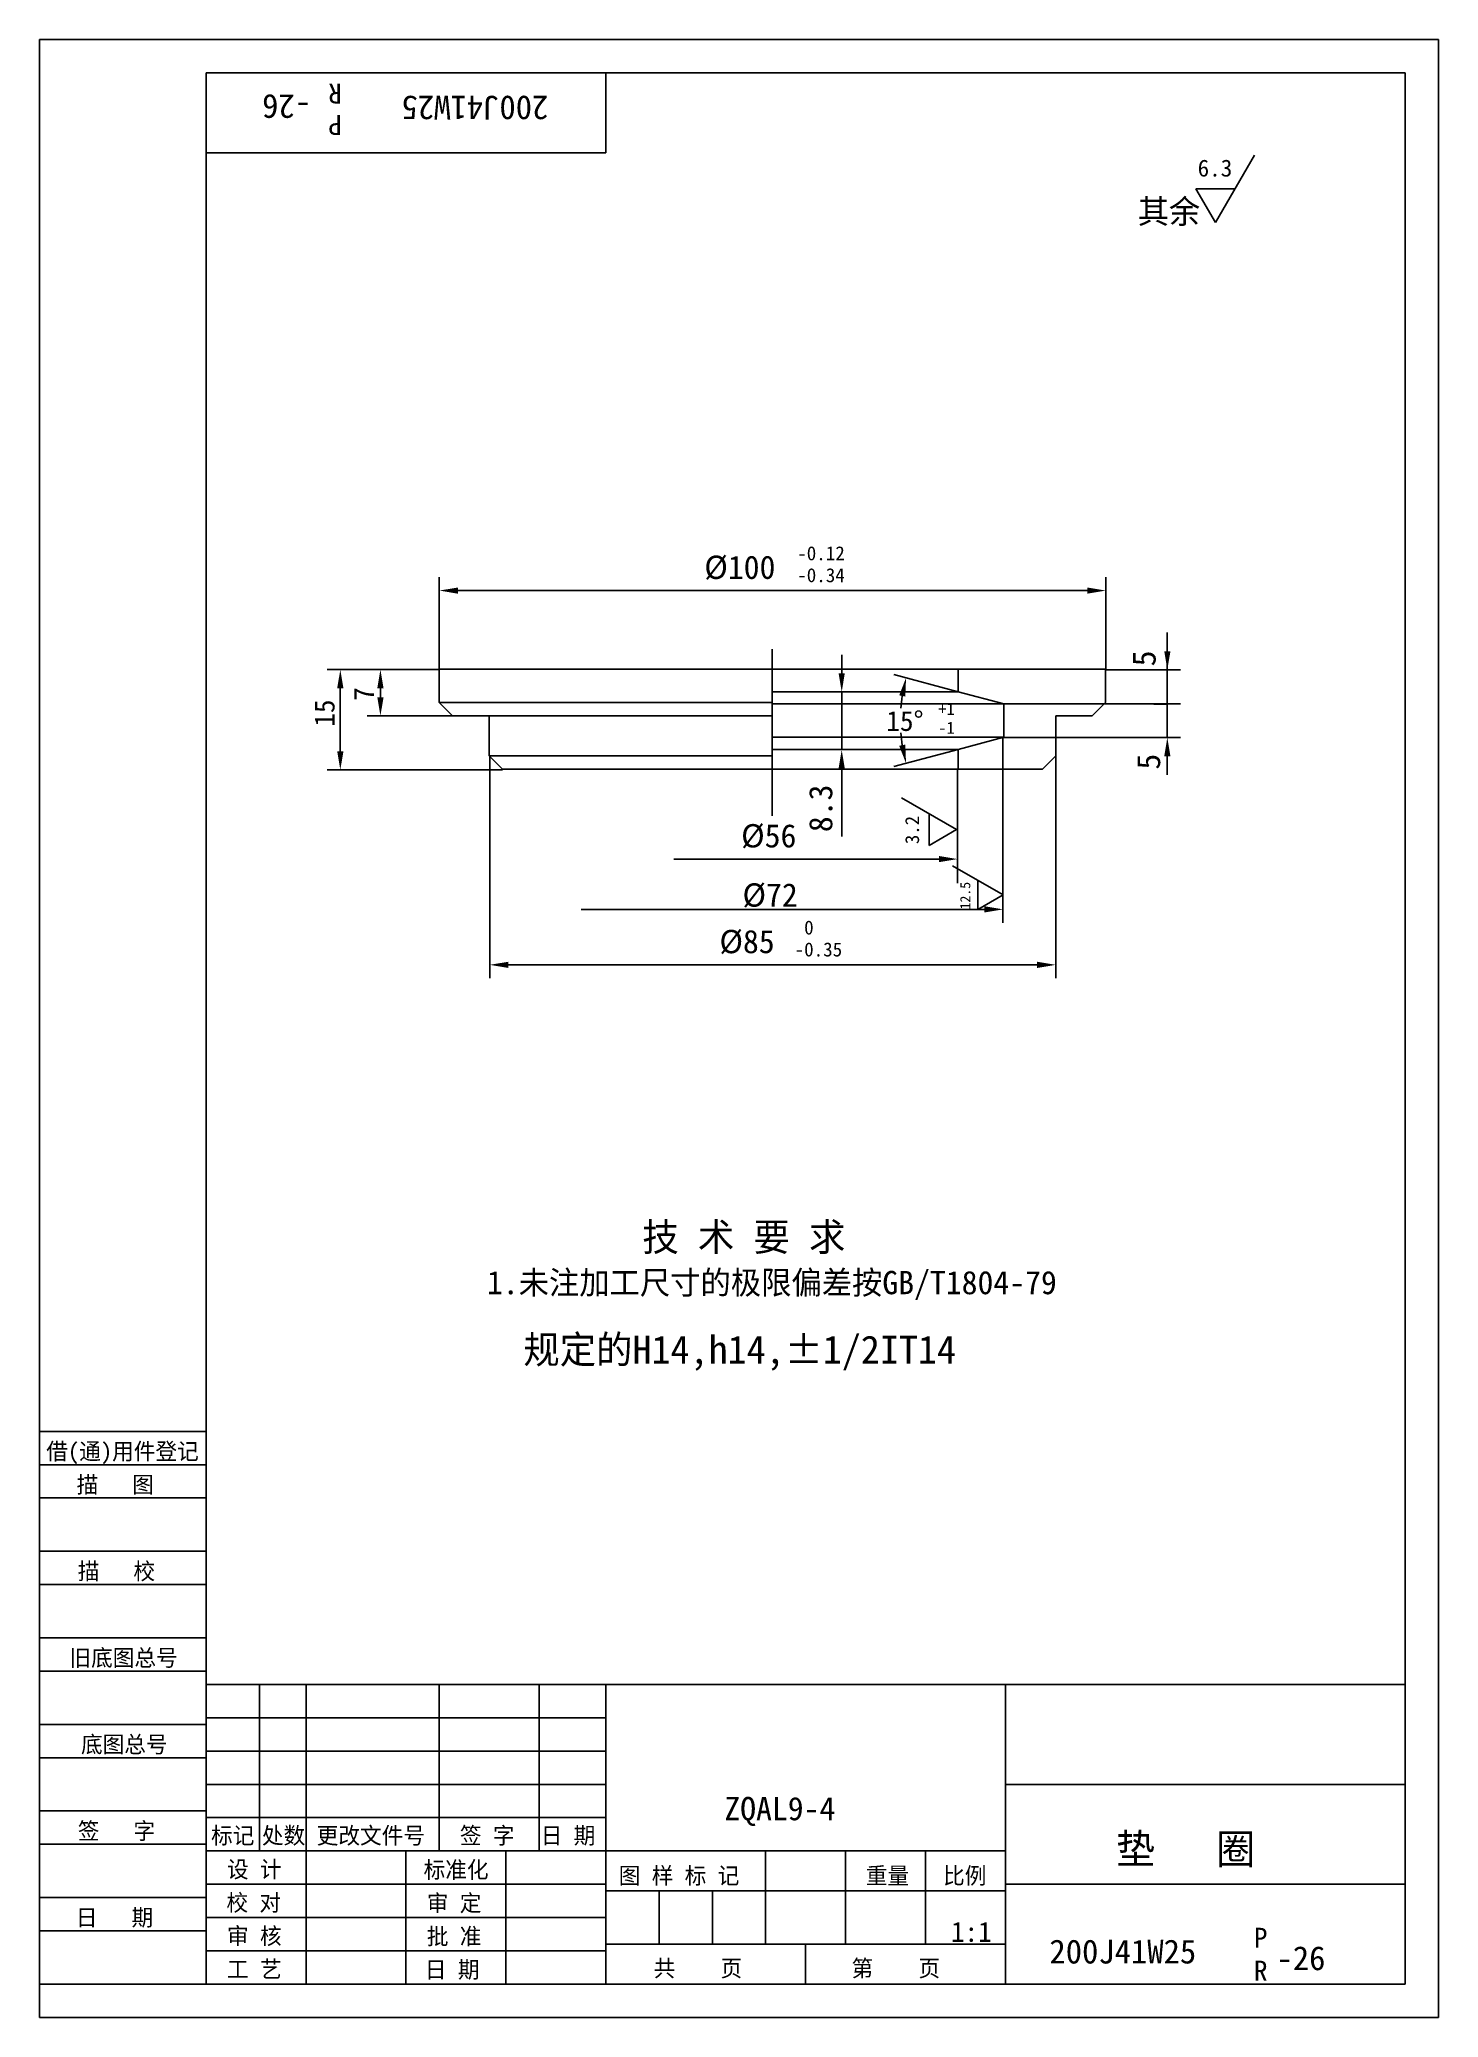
# Model space of a CAD drawing. Header units: metres. Extents: x 0 to 210, y 0 to 297.
import ezdxf

# ---------------------------------------------------------------- set-up
doc = ezdxf.new("R2010")
doc.units = ezdxf.units.M
for name, color, linetype in [('C', 6, 'Continuous'), ('D', 1, 'Continuous'), ('FL', 5, 'Continuous'), ('T', 7, 'Continuous'), ('TL', 4, 'Continuous')]:
    doc.layers.add(name, color=color, linetype=linetype)

# ---------------------------------------------------------------- blocks, each defined once
blk = doc.blocks.new('TUKUN4')
at = {"layer": 'FL'}
for p, q in [((0, 297), (0, 0)), ((210, 297), (0, 297)), ((210, 0), (210, 297)), ((0, 78), (25, 78)), ((0, 70), (25, 70)), ((0, 65), (25, 65)), ((0, 57), (25, 57)), ((0, 52), (25, 52)), ((33, 25), (33, 50)), ((40, 5), (40, 50)), ((60, 25), (60, 50)), ((75, 25), (75, 50)), ((25, 45), (85, 45)), ((0, 44), (25, 44)), ((0, 39), (25, 39)), ((25, 40), (85, 40)), ((25, 35), (85, 35)), ((0, 31), (25, 31)), ((25, 30), (85, 30)), ((0, 26), (25, 26)), ((70, 5), (70, 25)), ((0, 18), (25, 18)), ((25, 20), (85, 20)), ((25, 15), (85, 15)), ((0, 13), (25, 13)), ((25, 10), (85, 10)), ((0, 0), (210, 0))]:
    blk.add_line(p, q, dxfattribs=at)
at = {"layer": 'TL'}
for p, q in [((25, 5), (25, 292)), ((205, 292), (25, 292)), ((85, 292), (85, 280)), ((205, 5), (205, 292)), ((85, 280), (25, 280)), ((0, 88), (25, 88)), ((0, 83), (25, 83)), ((205, 50), (25, 50)), ((85, 5), (85, 50)), ((145, 5), (145, 50)), ((205, 35), (145, 35)), ((145, 25), (25, 25)), ((55, 5), (55, 25)), ((109, 11), (109, 25)), ((121, 11), (121, 25)), ((133, 11), (133, 25)), ((85, 19), (145, 19)), ((93, 11), (93, 19)), ((101, 11), (101, 19)), ((205, 20), (145, 20)), ((145, 11), (85, 11)), ((115, 5), (115, 11)), ((0, 5), (205, 5))]:
    blk.add_line(p, q, dxfattribs=at)
at = {"layer": 'T'}
for s, p in [('借(通)用件登记', (1, 83.76)), ('描   图', (5.56, 78.76)), ('描   校', (5.74, 65.76)), ('旧底图总号', (4.49, 52.76)), ('底图总号', (6.22, 39.76)), ('签   字', (5.74, 26.76)), ('标记', (25.75, 26.07)), ('处数', (33.38, 26.07)), ('更改文件号', (41.61, 26.07)), ('签 字', (63.1, 26.07)), ('日 期', (75.23, 26.07)), ('设 计', (28.14, 20.99)), ('标准化', (57.65, 20.93)), ('图 样 标 记', (86.95, 20.04)), ('重量', (124.03, 20.04)), ('比例', (135.64, 20.04)), ('校 对', (28.05, 15.99)), ('审 定', (58.13, 15.93)), ('日   期', (5.45, 13.76)), ('审 核', (28.14, 10.99)), ('批 准', (58.13, 10.93)), ('共    页', (92.18, 6.13)), ('第    页', (121.9, 6.13)), ('工 艺', (28.14, 5.99)), ('日 期', (57.84, 5.93))]:
    blk.add_text(s, height=2.5, dxfattribs=at).set_placement(p)

msp = doc.modelspace()

# ---------------------------------------------------------------- linework, layer by layer
at = {"layer": 'C'}
msp.add_line((110, 205.44), (110, 180.44), dxfattribs=at)
at = {"layer": 'D'}
for p, q in [((182.38, 279.65), (176.52, 269.51)), ((173.6, 274.58), (179.45, 274.58)), ((176.52, 269.51), (173.6, 274.58)), ((60.01, 202.45), (60.01, 216.26)), ((62.81, 214.26), (157.27, 214.26)), ((160.07, 202.45), (160.07, 216.26)), ((169.3, 205.16), (169.3, 207.96)), ((169.3, 202.79), (169.3, 205.21)), ((49.17, 202.39), (43.15, 202.39)), ((59.91, 202.39), (49.17, 202.39)), ((120.42, 201.83), (120.42, 204.63)), ((159.97, 202.36), (171.3, 202.36)), ((169.3, 199.99), (169.3, 202.79)), ((169.3, 202.36), (169.3, 197.24)), ((45.15, 199.59), (45.15, 190.14)), ((51.17, 199.59), (51.17, 198.24)), ((120.42, 199.03), (120.42, 190.35)), ((137.92, 199.07), (128.26, 201.66)), ((144.75, 197.24), (171.3, 197.24)), ((169.3, 197.19), (167.3, 197.19)), ((169.3, 192.19), (169.3, 197.19)), ((62, 195.44), (49.17, 195.44)), ((137.92, 190.41), (128.26, 187.82)), ((144.63, 192.18), (144.63, 164.39)), ((144.69, 192.19), (171.3, 192.19)), ((69.48, 187.34), (43.15, 187.34)), ((67.57, 189.49), (67.57, 156.06)), ((120.42, 187.55), (120.42, 184.75)), ((137.8, 187.34), (137.8, 170.3)), ((152.56, 189.76), (152.56, 156.06)), ((169.3, 189.39), (169.3, 186.59)), ((120.42, 184.75), (120.42, 177.32)), ((129.39, 183.14), (137.67, 178.36)), ((133.53, 175.97), (133.53, 180.75)), ((137.67, 178.36), (133.53, 175.97)), ((135, 173.94), (95.23, 173.94)), ((137.07, 172.95), (144.64, 168.58)), ((140.85, 166.39), (140.85, 170.76)), ((141.83, 166.39), (81.3, 166.39)), ((144.64, 168.58), (140.85, 166.39)), ((70.37, 158.06), (149.76, 158.06))]:
    msp.add_line(p, q, dxfattribs=at)
for start, end in [(171.46, 175.75), (184.25, 188.54)]:
    msp.add_arc((154.08, 194.74), 24.85, start, end, dxfattribs=at)
for points in [[(62.81, 214.72), (62.81, 213.79), (60.01, 214.26)], [(157.27, 214.72), (157.27, 213.79), (160.07, 214.26)], [(168.84, 205.16), (169.77, 205.16), (169.3, 202.36)], [(44.68, 199.59), (45.62, 199.59), (45.15, 202.39)], [(50.7, 199.59), (51.64, 199.59), (51.17, 202.39)], [(119.95, 201.83), (120.88, 201.83), (120.42, 199.03)], [(129.05, 198.53), (129.96, 198.34), (130.08, 201.17)], [(50.7, 198.24), (51.64, 198.24), (51.17, 195.44)], [(44.68, 190.14), (45.62, 190.14), (45.15, 187.34)], [(119.95, 187.55), (120.88, 187.55), (120.42, 190.35)], [(129.96, 191.14), (129.05, 190.95), (130.08, 188.31)], [(168.84, 189.39), (169.77, 189.39), (169.3, 192.19)], [(135, 174.41), (135, 173.47), (137.8, 173.94)], [(141.83, 166.86), (141.83, 165.92), (144.63, 166.39)], [(70.37, 158.52), (70.37, 157.59), (67.57, 158.06)], [(149.76, 158.52), (149.76, 157.59), (152.56, 158.06)]]:
    msp.add_solid(points, dxfattribs=at)
at = {"layer": 'TL'}
for p, q in [((60, 202.44), (110, 202.44)), ((60, 197.44), (60, 202.44)), ((137.92, 202.44), (110.04, 202.44)), ((160.04, 202.44), (137.92, 202.44)), ((137.92, 202.42), (137.92, 199.07)), ((160.04, 197.44), (160.04, 202.44)), ((137.92, 199.07), (109.99, 199.07)), ((137.92, 199.07), (144.75, 197.24)), ((60, 197.44), (110, 197.44)), ((62, 195.44), (60, 197.44)), ((144.75, 197.24), (109.99, 197.24)), ((144.75, 197.24), (144.75, 192.24)), ((158.04, 195.44), (160.04, 197.44)), ((67.5, 195.44), (62, 195.44)), ((67.5, 195.44), (110.02, 195.44)), ((67.5, 189.44), (67.5, 195.44)), ((152.54, 189.44), (152.54, 195.44)), ((152.54, 195.44), (158.04, 195.44)), ((144.75, 192.24), (109.99, 192.24)), ((137.92, 190.41), (109.99, 190.41)), ((144.75, 192.24), (137.92, 190.41)), ((137.92, 190.41), (137.92, 187.44)), ((67.5, 189.44), (110.02, 189.44)), ((69.5, 187.44), (67.5, 189.44)), ((110, 187.44), (69.5, 187.44)), ((110.04, 187.44), (137.92, 187.44)), ((137.92, 187.44), (150.54, 187.44)), ((150.54, 187.44), (152.54, 189.44))]:
    msp.add_line(p, q, dxfattribs=at)

# ---------------------------------------------------------------- block references
at = {"layer": 'D'}
msp.add_blockref('TUKUN4', (0, 0), dxfattribs=at)

# ---------------------------------------------------------------- texts
for s, height, rotation, p in [('-26', 3.6, 180, (40.76, 288.74)), ('R', 3, 180, (45.39, 290.38)), ('200J41W25', 3.6, 180, (76.38, 288.55)), ('P', 3, 180, (45.39, 285.65)), ('5', 3.5, 90, (167.55, 202.88)), ('7', 3, 90, (50.19, 197.7)), ('15', 3, 90, (44.28, 193.82)), ('5', 3.5, 90, (168.23, 187.38)), ('8.3', 3.5, 90, (119.01, 177.98)), ('3.2', 2.08, 90, (132.03, 176.18)), ('12.5', 1.52, 90, (139.72, 166.38))]:
    msp.add_text(s, height=height, rotation=rotation, dxfattribs=at).set_placement(p)
for s, height, p in [('6.3', 2.55, (173.85, 276.43)), ('其余', 3.6, (164.87, 269.39)), ('-0.12', 2.1, (113.74, 218.81)), ('%%C100', 3.5, (99.79, 216.01)), ('-0.34', 2.1, (113.74, 215.52)), ('15%%d', 3, (127.12, 193.18)), ('+1', 1.8, (134.93, 195.58)), ('-1', 1.8, (134.93, 192.76)), ('%%C56', 3.5, (105.32, 175.69)), ('%%C72', 3.5, (105.52, 166.8)), ('%%c85', 3.5, (102.06, 159.81)), (' 0', 2.1, (113.35, 162.61)), ('-0.35', 2.1, (113.35, 159.32)), ('技 术 要 求', 4.21, (90.49, 115.09)), ('1.未注加工尺寸的极限偏差按GB/T1804-79', 3.5, (67.16, 108.6)), ('  规定的H14,h14,%%P1/2IT14', 4.2, (66.91, 98.19)), ('ZQAL9-4', 3.5, (102.8, 29.61)), ('垫   圈', 4.5, (161.6, 23.05)), ('1:1', 3, (136.81, 11.35)), ('P', 3, (182.3, 10.47)), ('200J41W25', 3.6, (151.6, 8.1)), ('-26', 3.6, (185.69, 7.1)), ('R', 3, (182.3, 5.53))]:
    msp.add_text(s, height=height, dxfattribs=at).set_placement(p)

doc.saveas('drawing.dxf')
